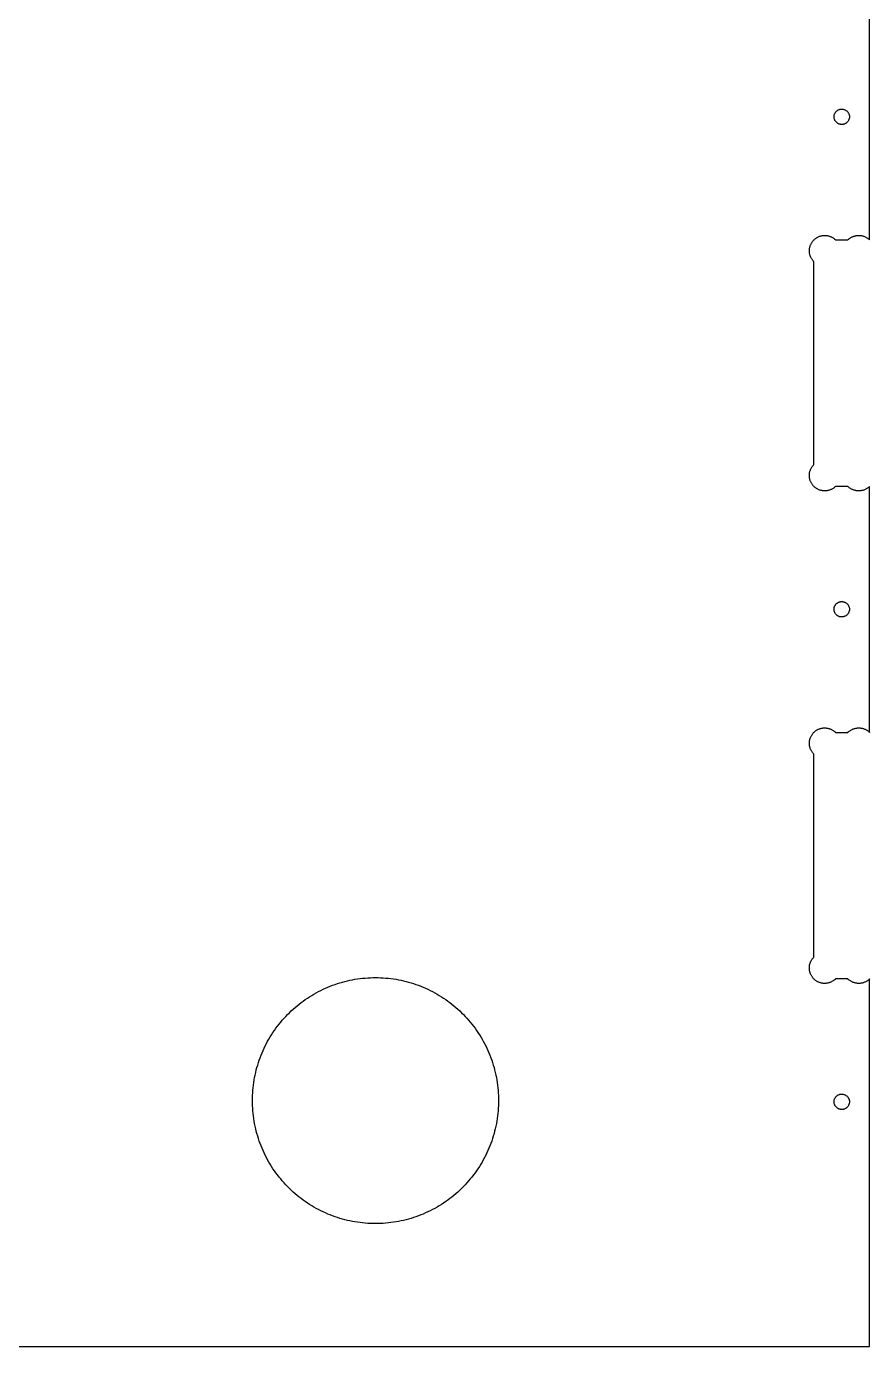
# Model space of a CAD drawing. Extents: x 0 to 2439, y 0 to 1219.
# Drawn here: x 1364.4 to 1538.4, y 12.8 to 285.5 of the extents above; entities that cross this region are included whole.
import ezdxf

# ---------------------------------------------------------------- set-up
doc = ezdxf.new("R2010")
doc.units = 0
doc.layers.add('Layer_1', color=7, linetype='CONTINUOUS')

msp = doc.modelspace()

# ---------------------------------------------------------------- linework, layer by layer
at = {"layer": 'Layer_1', "color": 7}
for p, q in [((1538.411113, 241.365109), (1538.411113, 292.167112)), ((1531.111097, 267.121104), (1531.131135, 267.218104)), ((1531.131106, 267.218104), (1531.161107, 267.3131)), ((1531.161107, 267.3131), (1531.201098, 267.40612)), ((1531.201098, 267.40612), (1531.241117, 267.497108)), ((1531.241117, 267.497108), (1531.291098, 267.585105)), ((1531.291098, 267.585105), (1531.341108, 267.670111)), ((1531.341108, 267.670111), (1531.401108, 267.751108)), ((1531.401108, 267.751108), (1531.461109, 267.828099)), ((1531.461109, 267.828099), (1531.5311, 267.902097)), ((1531.5311, 267.902097), (1531.601119, 267.971101)), ((1531.601119, 267.971101), (1531.681101, 268.035109)), ((1531.681101, 268.035109), (1531.761111, 268.095109)), ((1531.761111, 268.095109), (1531.841121, 268.149098)), ((1531.841121, 268.149098), (1531.931122, 268.19812)), ((1531.931122, 268.19812), (1532.021122, 268.241103)), ((1532.021122, 268.241103), (1532.111123, 268.279118)), ((1532.111123, 268.279118), (1532.201124, 268.311122)), ((1532.201124, 268.311122), (1532.301115, 268.337086)), ((1532.301115, 268.337115), (1532.401106, 268.356024)), ((1532.401106, 268.356108), (1532.501098, 268.370219)), ((1532.501098, 268.370106), (1532.601117, 268.377162)), ((1532.601117, 268.377106), (1532.691118, 268.377106)), ((1532.691118, 268.378122), (1532.791109, 268.373042)), ((1532.791109, 268.373098), (1532.891101, 268.361245)), ((1532.891101, 268.361104), (1532.99112, 268.34417)), ((1532.99112, 268.344114), (1533.091112, 268.320125)), ((1533.091112, 268.320097), (1533.181112, 268.290096)), ((1533.181112, 268.290096), (1533.281104, 268.254113)), ((1533.281104, 268.254113), (1533.371104, 268.213106)), ((1533.371104, 268.213106), (1533.461105, 268.166116)), ((1533.461105, 268.166116), (1533.541115, 268.113115)), ((1533.541115, 268.113115), (1533.621125, 268.056106)), ((1533.621125, 268.056106), (1533.701107, 267.993114)), ((1533.701107, 267.993114), (1533.771098, 267.925098)), ((1533.771098, 267.925098), (1533.841117, 267.853104)), ((1533.841117, 267.853104), (1533.911108, 267.777101)), ((1533.911108, 267.777101), (1533.971109, 267.697119)), ((1533.971109, 267.697119), (1534.021118, 267.613102)), ((1534.021118, 267.613102), (1534.0711, 267.527109)), ((1534.0711, 267.527109), (1534.111119, 267.437108)), ((1534.111119, 267.437108), (1534.15111, 267.344116)), ((1534.15111, 267.344116), (1534.18111, 267.250108)), ((1534.18111, 267.250108), (1534.21111, 267.154124)), ((1531.081125, 266.725118), (1531.070965, 266.824121)), ((1531.071106, 266.824121), (1531.081266, 266.924113)), ((1531.101106, 266.526123), (1531.081068, 266.625098)), ((1531.081125, 266.924113), (1531.091003, 267.023116)), ((1531.081125, 266.625098), (1531.081125, 266.725118)), ((1531.091116, 267.023116), (1531.111153, 267.121104)), ((1531.121116, 266.429123), (1531.101078, 266.526123)), ((1531.141097, 266.332123), (1531.121059, 266.429123)), ((1531.171097, 266.238115), (1531.141097, 266.332123)), ((1531.211116, 266.145123), (1531.171097, 266.238115)), ((1531.251107, 266.05611), (1531.211116, 266.145123)), ((1531.301117, 265.969101), (1531.251107, 266.05611)), ((1531.361118, 265.885112), (1531.301117, 265.969101)), ((1531.421118, 265.805102), (1531.361118, 265.885112)), ((1531.481118, 265.729099), (1531.421118, 265.805102)), ((1531.55111, 265.657104), (1531.481118, 265.729099)), ((1531.621101, 265.589117), (1531.55111, 265.657104)), ((1531.701111, 265.527113), (1531.621101, 265.589117)), ((1531.781121, 265.469116), (1531.701111, 265.527113)), ((1531.871121, 265.416115), (1531.781121, 265.469116)), ((1531.961122, 265.369096), (1531.871121, 265.416115)), ((1532.051123, 265.328118), (1531.961122, 265.369096)), ((1532.141123, 265.292106), (1532.051123, 265.328118)), ((1532.231124, 265.262106), (1532.141123, 265.292106)), ((1532.331115, 265.238117), (1532.231124, 265.262106)), ((1532.431107, 265.221099), (1532.331115, 265.238032)), ((1532.531098, 265.209105), (1532.431107, 265.22124)), ((1532.631118, 265.204109), (1532.531098, 265.209189)), ((1532.731109, 265.205097), (1532.631118, 265.205097)), ((1532.8311, 265.212096), (1532.731109, 265.205041)), ((1532.93112, 265.226123), (1532.8311, 265.212012)), ((1533.02112, 265.245116), (1532.93112, 265.226207)), ((1533.121112, 265.271109), (1533.02112, 265.245144)), ((1533.221103, 265.303113), (1533.121112, 265.271109)), ((1533.311104, 265.3411), (1533.221103, 265.303113)), ((1533.401104, 265.384111), (1533.311104, 265.3411)), ((1533.481114, 265.433104), (1533.401104, 265.384111)), ((1533.571115, 265.487122), (1533.481114, 265.433104)), ((1533.651097, 265.547122), (1533.571115, 265.487122)), ((1533.721116, 265.611102), (1533.651097, 265.547122)), ((1533.801098, 265.680105), (1533.721116, 265.611102)), ((1533.861098, 265.754104), (1533.801098, 265.680105)), ((1533.931118, 265.831122), (1533.861098, 265.754104)), ((1533.981099, 265.913108), (1533.931118, 265.831122)), ((1534.0411, 265.997097), (1533.981099, 265.913108)), ((1534.081119, 266.085122), (1534.0411, 265.997097)), ((1534.1311, 266.176111), (1534.081119, 266.085122)), ((1534.161101, 266.269103), (1534.1311, 266.176111)), ((1534.191101, 266.364099), (1534.161101, 266.269103)), ((1534.21111, 266.461099), (1534.191073, 266.364099)), ((1534.23112, 266.559115), (1534.211082, 266.461099)), ((1534.21111, 267.154124), (1534.231148, 267.056108)), ((1534.23112, 267.056108), (1534.240998, 266.957104)), ((1534.241111, 266.658118), (1534.231233, 266.559115)), ((1534.241111, 266.957104), (1534.250988, 266.857113)), ((1534.251101, 266.75811), (1534.241224, 266.658118)), ((1534.251101, 266.857113), (1534.251101, 266.75811)), ((1526.061097, 239.8141), (1526.091097, 239.943104)), ((1526.091097, 239.943104), (1526.121098, 240.070104)), ((1526.121098, 240.070104), (1526.171107, 240.196116)), ((1526.171107, 240.196116), (1526.211098, 240.321112)), ((1526.211098, 240.321112), (1526.271099, 240.443117)), ((1526.271099, 240.443117), (1526.321108, 240.562102)), ((1526.321108, 240.562102), (1526.3911, 240.680099)), ((1526.3911, 240.680099), (1526.461119, 240.794117)), ((1526.461119, 240.794117), (1526.53111, 240.906102)), ((1526.53111, 240.906102), (1526.601101, 241.014109)), ((1526.601101, 241.014109), (1526.691102, 241.119124)), ((1526.691102, 241.119124), (1526.771112, 241.221119)), ((1526.771112, 241.221119), (1526.861112, 241.319106)), ((1526.861112, 241.319106), (1526.961104, 241.413115)), ((1526.961104, 241.413115), (1527.051104, 241.503115)), ((1527.051104, 241.503115), (1527.161115, 241.588121)), ((1527.161115, 241.588121), (1527.261106, 241.670106)), ((1527.261106, 241.670106), (1527.371116, 241.747096)), ((1527.371116, 241.747096), (1527.481098, 241.81912)), ((1527.481098, 241.81912), (1527.601099, 241.887107)), ((1527.601099, 241.887107), (1527.711109, 241.950099)), ((1527.711109, 241.950099), (1527.83111, 242.008124)), ((1527.83111, 242.008124), (1527.951111, 242.061097)), ((1527.951111, 242.061097), (1528.081103, 242.108115)), ((1528.081103, 242.108115), (1528.201104, 242.151098)), ((1528.201104, 242.151098), (1528.331123, 242.188097)), ((1528.331123, 242.188097), (1528.461115, 242.219113)), ((1528.461115, 242.219113), (1528.591106, 242.246206)), ((1528.591106, 242.246122), (1528.721098, 242.267006)), ((1528.721098, 242.267119), (1528.851118, 242.282077)), ((1528.851118, 242.282105), (1528.9911, 242.291983)), ((1528.9911, 242.292124), (1529.12112, 242.296075)), ((1529.12112, 242.296103), (1529.251111, 242.293281)), ((1529.251111, 242.2941), (1529.391122, 242.287044)), ((1529.391122, 242.2871), (1529.521113, 242.274965)), ((1529.521113, 242.275106), (1529.651105, 242.257044)), ((1529.651105, 242.2571), (1529.781125, 242.233111)), ((1529.781125, 242.233111), (1529.911116, 242.204099)), ((1529.911116, 242.204099), (1530.041108, 242.170119)), ((1530.041108, 242.170119), (1530.171099, 242.1301)), ((1530.171099, 242.1301), (1530.2911, 242.085114)), ((1530.2911, 242.085114), (1530.411101, 242.035104)), ((1530.411101, 242.035104), (1530.541121, 241.979111)), ((1530.541121, 241.979111), (1530.651103, 241.919111)), ((1530.651103, 241.919111), (1530.771104, 241.854115)), ((1530.771104, 241.854115), (1530.881114, 241.784124)), ((1530.881114, 241.784124), (1530.991124, 241.709109)), ((1530.991124, 241.709109), (1531.101106, 241.630115)), ((1531.101106, 241.630115), (1531.201098, 241.546098)), ((1531.201098, 241.546098), (1531.301117, 241.458101)), ((1531.301117, 241.458101), (1531.401108, 241.366096)), ((1531.401108, 241.366096), (1533.921099, 241.366096)), ((1533.921099, 241.366096), (1534.021118, 241.458101)), ((1534.021118, 241.458101), (1534.12111, 241.546098)), ((1534.12111, 241.546098), (1534.221101, 241.630115)), ((1534.221101, 241.630115), (1534.331111, 241.709109)), ((1534.331111, 241.709109), (1534.441122, 241.784124)), ((1534.441122, 241.784124), (1534.551104, 241.854115)), ((1534.551104, 241.854115), (1534.671104, 241.919111)), ((1534.671104, 241.919111), (1534.791105, 241.979111)), ((1534.791105, 241.979111), (1534.911106, 242.035104)), ((1534.911106, 242.035104), (1535.031107, 242.085114)), ((1535.031107, 242.085114), (1535.161099, 242.1301)), ((1535.161099, 242.1301), (1535.2811, 242.170119)), ((1535.2811, 242.170119), (1535.411119, 242.204099)), ((1535.411119, 242.204099), (1535.541111, 242.233111)), ((1535.541111, 242.233111), (1535.671102, 242.2571)), ((1535.671102, 242.2571), (1535.801122, 242.275162)), ((1535.801122, 242.275106), (1535.941104, 242.287242)), ((1535.941104, 242.2871), (1536.071124, 242.294156)), ((1536.071124, 242.2941), (1536.201116, 242.296922)), ((1536.201116, 242.296103), (1536.341098, 242.292152)), ((1536.341098, 242.292124), (1536.471118, 242.282246)), ((1536.471118, 242.282105), (1536.601109, 242.267147)), ((1536.601109, 242.267119), (1536.731101, 242.246235)), ((1536.731101, 242.246122), (1536.861121, 242.219028)), ((1536.861121, 242.219113), (1536.991112, 242.188097)), ((1536.991112, 242.188097), (1537.121104, 242.151098)), ((1537.121104, 242.151098), (1537.251124, 242.108115)), ((1537.251124, 242.108115), (1537.371124, 242.061097)), ((1537.371124, 242.061097), (1537.491097, 242.008124)), ((1537.491097, 242.008124), (1537.611098, 241.950099)), ((1537.611098, 241.950099), (1537.731099, 241.887107)), ((1537.731099, 241.887107), (1537.841109, 241.81912)), ((1537.841109, 241.81912), (1537.951119, 241.747096)), ((1537.951119, 241.747096), (1538.061101, 241.670106)), ((1538.061101, 241.670106), (1538.171112, 241.588121)), ((1538.171112, 241.588121), (1538.271103, 241.503115)), ((1538.271103, 241.503115), (1538.371122, 241.413115)), ((1538.371122, 241.413115), (1538.411113, 241.365109)), ((1525.981115, 239.287106), (1525.990993, 239.420118)), ((1525.981115, 239.154123), (1525.981115, 239.287106)), ((1525.981115, 239.088112), (1525.981115, 239.154123)), ((1525.981115, 238.9551), (1525.981115, 239.088112)), ((1525.991106, 238.822117), (1525.981228, 238.9551)), ((1526.011116, 238.690122), (1525.991078, 238.822117)), ((1525.991106, 239.420118), (1526.011144, 239.552113)), ((1526.031097, 238.559114), (1526.011059, 238.690122)), ((1526.011116, 239.552113), (1526.031153, 239.683121)), ((1526.031097, 239.683121), (1526.061097, 239.8141)), ((1526.061097, 238.428107), (1526.031097, 238.559114)), ((1526.091097, 238.299103), (1526.061097, 238.428107)), ((1526.121098, 238.172103), (1526.091097, 238.299103)), ((1526.171107, 238.045103), (1526.121098, 238.172103)), ((1526.211098, 237.921123), (1526.171107, 238.045103)), ((1526.271099, 237.799118), (1526.211098, 237.921123)), ((1526.321108, 237.680105), (1526.271099, 237.799118)), ((1526.3911, 237.562108), (1526.321108, 237.680105)), ((1526.461119, 237.448118), (1526.3911, 237.562108)), ((1526.53111, 237.336104), (1526.461119, 237.448118)), ((1526.601101, 237.228098), (1526.53111, 237.336104)), ((1526.691102, 237.123111), (1526.601101, 237.228098)), ((1526.771112, 237.021116), (1526.691102, 237.123111)), ((1526.861112, 236.9231), (1526.771112, 237.021116)), ((1526.911122, 236.87611), (1526.861112, 236.9231)), ((1526.911122, 194.961115), (1526.911122, 236.87611)), ((1526.071116, 193.471123), (1526.101116, 193.601114)), ((1526.101116, 193.601114), (1526.141107, 193.721115)), ((1526.141107, 193.721115), (1526.191117, 193.851107)), ((1526.191117, 193.851107), (1526.241098, 193.971108)), ((1526.241098, 193.971108), (1526.301099, 194.091108)), ((1526.301099, 194.091108), (1526.361099, 194.211109)), ((1526.361099, 194.211109), (1526.4211, 194.33111)), ((1526.4211, 194.33111), (1526.491119, 194.44112)), ((1526.491119, 194.44112), (1526.571101, 194.551102)), ((1526.571101, 194.551102), (1526.64112, 194.661113)), ((1526.64112, 194.661113), (1526.731121, 194.761104)), ((1526.731121, 194.761104), (1526.821122, 194.861124)), ((1526.821122, 194.861124), (1526.911122, 194.961115)), ((1525.981115, 192.811118), (1525.990993, 192.941109)), ((1525.981115, 192.681098), (1525.981115, 192.811118)), ((1525.981115, 192.541116), (1525.981115, 192.681098)), ((1525.991106, 192.411096), (1525.981228, 192.541116)), ((1526.011116, 192.281104), (1525.991078, 192.411096)), ((1525.991106, 192.941109), (1526.001266, 193.08112)), ((1526.001125, 193.08112), (1526.021163, 193.211111)), ((1526.031097, 192.151113), (1526.011059, 192.281104)), ((1526.021106, 193.211111), (1526.041144, 193.341103)), ((1526.061097, 192.021121), (1526.031097, 192.151113)), ((1526.041116, 193.341103), (1526.071116, 193.471123)), ((1526.091097, 191.891102), (1526.061097, 192.021121)), ((1526.121098, 191.76111), (1526.091097, 191.891102)), ((1526.171107, 191.631118), (1526.121098, 191.76111)), ((1526.211098, 191.511118), (1526.171107, 191.631118)), ((1526.271099, 191.391117), (1526.211098, 191.511118)), ((1526.321108, 191.271116), (1526.271099, 191.391117)), ((1526.3911, 191.151115), (1526.321108, 191.271116)), ((1526.461119, 191.041105), (1526.3911, 191.151115)), ((1526.53111, 190.931123), (1526.461119, 191.041105)), ((1526.601101, 190.821112), (1526.53111, 190.931123)), ((1526.691102, 190.711102), (1526.601101, 190.821112)), ((1526.771112, 190.611111), (1526.691102, 190.711102)), ((1526.861112, 190.51112), (1526.771112, 190.611111)), ((1526.961104, 190.421119), (1526.861112, 190.51112)), ((1527.051104, 190.331118), (1526.961104, 190.421119)), ((1527.161115, 190.241118), (1527.051104, 190.331118)), ((1527.261106, 190.161108), (1527.161115, 190.241118)), ((1527.371116, 190.081098), (1527.261106, 190.161108)), ((1527.481098, 190.011106), (1527.371116, 190.081098)), ((1527.601099, 189.941115), (1527.481098, 190.011106)), ((1527.711109, 189.881115), (1527.601099, 189.941115)), ((1527.83111, 189.821114), (1527.711109, 189.881115)), ((1527.951111, 189.771105), (1527.83111, 189.821114)), ((1528.081103, 189.721123), (1527.951111, 189.771105)), ((1528.201104, 189.681104), (1528.081103, 189.721123)), ((1528.331123, 189.641113), (1528.201104, 189.681104)), ((1528.461115, 189.611113), (1528.331123, 189.641113)), ((1528.591106, 189.591103), (1528.461115, 189.611141)), ((1528.721098, 189.561103), (1528.591106, 189.591103)), ((1528.851118, 189.551112), (1528.721098, 189.56099)), ((1528.9911, 189.541122), (1528.851118, 189.551)), ((1529.12112, 189.541122), (1528.9911, 189.541122)), ((1529.251111, 189.541122), (1529.12112, 189.541122)), ((1529.391122, 189.541122), (1529.251111, 189.541122)), ((1529.521113, 189.561103), (1529.391122, 189.541065)), ((1529.651105, 189.571122), (1529.521113, 189.561244)), ((1529.781125, 189.601122), (1529.651105, 189.571122)), ((1529.911116, 189.631122), (1529.781125, 189.601122)), ((1530.041108, 189.661123), (1529.911116, 189.631122)), ((1530.171099, 189.701114), (1530.041108, 189.661123)), ((1530.2911, 189.751123), (1530.171099, 189.701114)), ((1530.411101, 189.801105), (1530.2911, 189.751123)), ((1530.541121, 189.851115), (1530.411101, 189.801105)), ((1530.651103, 189.911115), (1530.541121, 189.851115)), ((1530.771104, 189.981106), (1530.651103, 189.911115)), ((1530.881114, 190.051097), (1530.771104, 189.981106)), ((1530.991124, 190.121117), (1530.881114, 190.051097)), ((1531.101106, 190.201098), (1530.991124, 190.121117)), ((1531.201098, 190.291099), (1531.101106, 190.201098)), ((1531.301117, 190.371109), (1531.201098, 190.291099)), ((1531.401108, 190.4711), (1531.301117, 190.371109)), ((1533.921099, 190.4711), (1531.401108, 190.4711)), ((1534.021118, 190.371109), (1533.921099, 190.4711)), ((1534.12111, 190.291099), (1534.021118, 190.371109)), ((1534.221101, 190.201098), (1534.12111, 190.291099)), ((1534.331111, 190.121117), (1534.221101, 190.201098)), ((1534.441122, 190.051097), (1534.331111, 190.121117)), ((1534.551104, 189.981106), (1534.441122, 190.051097)), ((1534.671104, 189.911115), (1534.551104, 189.981106)), ((1534.791105, 189.851115), (1534.671104, 189.911115)), ((1534.911106, 189.801105), (1534.791105, 189.851115)), ((1535.031107, 189.751123), (1534.911106, 189.801105)), ((1535.161099, 189.701114), (1535.031107, 189.751123)), ((1535.2811, 189.661123), (1535.161099, 189.701114)), ((1535.411119, 189.631122), (1535.2811, 189.661123)), ((1535.541111, 189.601122), (1535.411119, 189.631122)), ((1535.671102, 189.571122), (1535.541111, 189.601122)), ((1535.801122, 189.561103), (1535.671102, 189.570981)), ((1535.941104, 189.541122), (1535.801122, 189.56116)), ((1536.071124, 189.541122), (1535.941104, 189.541122)), ((1536.201116, 189.541122), (1536.071124, 189.541122)), ((1536.341098, 189.541122), (1536.201116, 189.541122)), ((1536.471118, 189.551112), (1536.341098, 189.541235)), ((1536.601109, 189.561103), (1536.471118, 189.551225)), ((1536.731101, 189.591103), (1536.601109, 189.561103)), ((1536.861121, 189.611113), (1536.731101, 189.591075)), ((1536.991112, 189.641113), (1536.861121, 189.611113)), ((1537.121104, 189.681104), (1536.991112, 189.641113)), ((1537.251124, 189.721123), (1537.121104, 189.681104)), ((1537.371124, 189.771105), (1537.251124, 189.721123)), ((1537.491097, 189.821114), (1537.371124, 189.771105)), ((1537.611098, 189.881115), (1537.491097, 189.821114)), ((1537.731099, 189.941115), (1537.611098, 189.881115)), ((1537.841109, 190.011106), (1537.731099, 189.941115)), ((1537.951119, 190.081098), (1537.841109, 190.011106)), ((1538.061101, 190.161108), (1537.951119, 190.081098)), ((1538.171112, 190.241118), (1538.061101, 190.161108)), ((1538.271103, 190.331118), (1538.171112, 190.241118)), ((1538.371122, 190.421119), (1538.271103, 190.331118)), ((1538.411113, 190.4711), (1538.371122, 190.421119)), ((1538.411113, 139.66111), (1538.411113, 190.4711)), ((1531.601119, 166.271109), (1531.681101, 166.33111)), ((1531.681101, 166.33111), (1531.761111, 166.39111)), ((1531.761111, 166.39111), (1531.841121, 166.451111)), ((1531.841121, 166.451111), (1531.931122, 166.50112)), ((1531.931122, 166.50112), (1532.021122, 166.541111)), ((1532.021122, 166.541111), (1532.111123, 166.581102)), ((1532.111123, 166.581102), (1532.201124, 166.611102)), ((1532.201124, 166.611102), (1532.301115, 166.641103)), ((1532.301115, 166.641103), (1532.401106, 166.66114)), ((1532.401106, 166.661112), (1532.501098, 166.67099)), ((1532.501098, 166.671103), (1532.601117, 166.680981)), ((1532.601117, 166.681122), (1532.691118, 166.681122)), ((1532.691118, 166.681122), (1532.791109, 166.671244)), ((1532.791109, 166.671103), (1532.891101, 166.661225)), ((1532.891101, 166.661112), (1532.99112, 166.641074)), ((1532.99112, 166.641103), (1533.091112, 166.621065)), ((1533.091112, 166.621121), (1533.181112, 166.591121)), ((1533.181112, 166.591121), (1533.281104, 166.551102)), ((1533.281104, 166.551102), (1533.371104, 166.511111)), ((1533.371104, 166.511111), (1533.461105, 166.461101)), ((1533.461105, 166.461101), (1533.541115, 166.41112)), ((1533.541115, 166.41112), (1533.621125, 166.351119)), ((1533.621125, 166.351119), (1533.701107, 166.291119)), ((1531.081125, 165.021119), (1531.070965, 165.12111)), ((1531.071106, 165.12111), (1531.081266, 165.221102)), ((1531.101106, 164.831099), (1531.081068, 164.921099)), ((1531.081125, 165.221102), (1531.091003, 165.321121)), ((1531.081125, 164.921099), (1531.081125, 165.021119)), ((1531.091116, 165.321121), (1531.111153, 165.421112)), ((1531.121116, 164.731107), (1531.101078, 164.831099)), ((1531.111097, 165.421112), (1531.131135, 165.521104)), ((1531.141097, 164.631116), (1531.121059, 164.731107)), ((1531.131106, 165.521104), (1531.161107, 165.611104)), ((1531.171097, 164.541115), (1531.141097, 164.631116)), ((1531.161107, 165.611104), (1531.201098, 165.711124)), ((1531.211116, 164.441124), (1531.171097, 164.541115)), ((1531.201098, 165.711124), (1531.241117, 165.801096)), ((1531.251107, 164.351123), (1531.211116, 164.441124)), ((1531.241117, 165.801096), (1531.291098, 165.881106)), ((1531.301117, 164.271113), (1531.251107, 164.351123)), ((1531.291098, 165.881106), (1531.341108, 165.971107)), ((1531.361118, 164.181113), (1531.301117, 164.271113)), ((1531.341108, 165.971107), (1531.401108, 166.051117)), ((1531.421118, 164.101103), (1531.361118, 164.181113)), ((1531.401108, 166.051117), (1531.461109, 166.131099)), ((1531.481118, 164.031112), (1531.421118, 164.101103)), ((1531.461109, 166.131099), (1531.5311, 166.201118)), ((1531.55111, 163.96112), (1531.481118, 164.031112)), ((1531.5311, 166.201118), (1531.601119, 166.271109)), ((1531.621101, 163.891101), (1531.55111, 163.96112)), ((1531.701111, 163.831101), (1531.621101, 163.891101)), ((1531.781121, 163.7711), (1531.701111, 163.831101)), ((1531.871121, 163.721119), (1531.781121, 163.7711)), ((1531.961122, 163.671109), (1531.871121, 163.721119)), ((1532.051123, 163.631118), (1531.961122, 163.671109)), ((1532.141123, 163.591099), (1532.051123, 163.631118)), ((1532.231124, 163.561099), (1532.141123, 163.591099)), ((1533.121112, 163.571118), (1533.02112, 163.541117)), ((1533.221103, 163.601118), (1533.121112, 163.571118)), ((1533.311104, 163.641109), (1533.221103, 163.601118)), ((1533.401104, 163.6811), (1533.311104, 163.641109)), ((1533.481114, 163.731109), (1533.401104, 163.6811)), ((1533.571115, 163.79111), (1533.481114, 163.731109)), ((1533.651097, 163.85111), (1533.571115, 163.79111)), ((1533.721116, 163.911111), (1533.651097, 163.85111)), ((1533.701107, 166.291119), (1533.771098, 166.2211)), ((1533.801098, 163.981102), (1533.721116, 163.911111)), ((1533.771098, 166.2211), (1533.841117, 166.151108)), ((1533.861098, 164.051121), (1533.801098, 163.981102)), ((1533.841117, 166.151108), (1533.911108, 166.081117)), ((1533.931118, 164.131103), (1533.861098, 164.051121)), ((1533.911108, 166.081117), (1533.971109, 166.001107)), ((1533.981099, 164.211113), (1533.931118, 164.131103)), ((1533.971109, 166.001107), (1534.021118, 165.911107)), ((1534.0411, 164.301114), (1533.981099, 164.211113)), ((1534.021118, 165.911107), (1534.0711, 165.831097)), ((1534.081119, 164.381124), (1534.0411, 164.301114)), ((1534.0711, 165.831097), (1534.111119, 165.741096)), ((1534.1311, 164.471096), (1534.081119, 164.381124)), ((1534.111119, 165.741096), (1534.15111, 165.641105)), ((1534.161101, 164.571116), (1534.1311, 164.471096)), ((1534.15111, 165.641105), (1534.18111, 165.551104)), ((1534.191101, 164.661116), (1534.161101, 164.571116)), ((1534.18111, 165.551104), (1534.21111, 165.451113)), ((1534.21111, 164.761108), (1534.191073, 164.661116)), ((1534.23112, 164.861099), (1534.211082, 164.761108)), ((1534.21111, 165.451113), (1534.231148, 165.351121)), ((1534.23112, 165.351121), (1534.240998, 165.261121)), ((1534.241111, 164.961118), (1534.231233, 164.861099)), ((1534.241111, 165.261121), (1534.250988, 165.161101)), ((1534.251101, 165.06111), (1534.241224, 164.961118)), ((1534.251101, 165.161101), (1534.251101, 165.06111)), ((1532.331115, 163.541117), (1532.231124, 163.561155)), ((1532.431107, 163.521108), (1532.331115, 163.541146)), ((1532.531098, 163.511117), (1532.431107, 163.520995)), ((1532.631118, 163.501098), (1532.531098, 163.510976)), ((1532.731109, 163.501098), (1532.631118, 163.501098)), ((1532.8311, 163.511117), (1532.731109, 163.501239)), ((1532.93112, 163.521108), (1532.8311, 163.51123)), ((1533.02112, 163.541117), (1532.93112, 163.52108)), ((1526.3911, 138.981124), (1526.461119, 139.091106)), ((1526.461119, 139.091106), (1526.53111, 139.201116)), ((1526.53111, 139.201116), (1526.601101, 139.311098)), ((1526.601101, 139.311098), (1526.691102, 139.421108)), ((1526.691102, 139.421108), (1526.771112, 139.521099)), ((1526.771112, 139.521099), (1526.861112, 139.621119)), ((1526.861112, 139.621119), (1526.961104, 139.71112)), ((1526.961104, 139.71112), (1527.051104, 139.80112)), ((1527.051104, 139.80112), (1527.161115, 139.891121)), ((1527.161115, 139.891121), (1527.261106, 139.971103)), ((1527.261106, 139.971103), (1527.371116, 140.051113)), ((1527.371116, 140.051113), (1527.481098, 140.121104)), ((1527.481098, 140.121104), (1527.601099, 140.191123)), ((1527.601099, 140.191123), (1527.711109, 140.251124)), ((1527.711109, 140.251124), (1527.83111, 140.311124)), ((1527.83111, 140.311124), (1527.951111, 140.361106)), ((1527.951111, 140.361106), (1528.081103, 140.411115)), ((1528.081103, 140.411115), (1528.201104, 140.451106)), ((1528.201104, 140.451106), (1528.331123, 140.491097)), ((1528.331123, 140.491097), (1528.461115, 140.521097)), ((1528.461115, 140.521097), (1528.591106, 140.541135)), ((1528.591106, 140.541107), (1528.721098, 140.571107)), ((1528.721098, 140.571107), (1528.851118, 140.580985)), ((1528.851118, 140.581098), (1528.9911, 140.590976)), ((1528.9911, 140.591117), (1529.12112, 140.591117)), ((1529.12112, 140.591117), (1529.251111, 140.591117)), ((1529.251111, 140.591117), (1529.391122, 140.591117)), ((1529.391122, 140.591117), (1529.521113, 140.571079)), ((1529.521113, 140.571107), (1529.651105, 140.561229)), ((1529.651105, 140.561116), (1529.781125, 140.531116)), ((1529.781125, 140.531116), (1529.911116, 140.501116)), ((1529.911116, 140.501116), (1530.041108, 140.471116)), ((1530.041108, 140.471116), (1530.171099, 140.431097)), ((1530.171099, 140.431097), (1530.2911, 140.381115)), ((1530.2911, 140.381115), (1530.411101, 140.331105)), ((1530.411101, 140.331105), (1530.541121, 140.281124)), ((1530.541121, 140.281124), (1530.651103, 140.221123)), ((1530.651103, 140.221123), (1530.771104, 140.151104)), ((1530.771104, 140.151104), (1530.881114, 140.081113)), ((1530.881114, 140.081113), (1530.991124, 140.011122)), ((1530.991124, 140.011122), (1531.101106, 139.931112)), ((1531.101106, 139.931112), (1531.201098, 139.841111)), ((1531.201098, 139.841111), (1531.301117, 139.761101)), ((1531.301117, 139.761101), (1531.401108, 139.6711)), ((1531.401108, 139.6711), (1533.921099, 139.6711)), ((1533.921099, 139.6711), (1534.021118, 139.761101)), ((1534.021118, 139.761101), (1534.12111, 139.841111)), ((1534.12111, 139.841111), (1534.221101, 139.931112)), ((1534.221101, 139.931112), (1534.331111, 140.011122)), ((1534.331111, 140.011122), (1534.441122, 140.081113)), ((1534.441122, 140.081113), (1534.551104, 140.151104)), ((1534.551104, 140.151104), (1534.671104, 140.221123)), ((1534.671104, 140.221123), (1534.791105, 140.281124)), ((1534.791105, 140.281124), (1534.911106, 140.331105)), ((1534.911106, 140.331105), (1535.031107, 140.381115)), ((1535.031107, 140.381115), (1535.161099, 140.431097)), ((1535.161099, 140.431097), (1535.2811, 140.471116)), ((1535.2811, 140.471116), (1535.411119, 140.501116)), ((1535.411119, 140.501116), (1535.541111, 140.531116)), ((1535.541111, 140.531116), (1535.671102, 140.561116)), ((1535.671102, 140.561116), (1535.801122, 140.570994)), ((1535.801122, 140.571107), (1535.941104, 140.591145)), ((1535.941104, 140.591117), (1536.071124, 140.591117)), ((1536.071124, 140.591117), (1536.201116, 140.591117)), ((1536.201116, 140.591117), (1536.341098, 140.591117)), ((1536.341098, 140.591117), (1536.471118, 140.581239)), ((1536.471118, 140.581098), (1536.601109, 140.57122)), ((1536.601109, 140.571107), (1536.731101, 140.541107)), ((1536.731101, 140.541107), (1536.861121, 140.521069)), ((1536.861121, 140.521097), (1536.991112, 140.491097)), ((1536.991112, 140.491097), (1537.121104, 140.451106)), ((1537.121104, 140.451106), (1537.251124, 140.411115)), ((1537.251124, 140.411115), (1537.371124, 140.361106)), ((1537.371124, 140.361106), (1537.491097, 140.311124)), ((1537.491097, 140.311124), (1537.611098, 140.251124)), ((1537.611098, 140.251124), (1537.731099, 140.191123)), ((1537.731099, 140.191123), (1537.841109, 140.121104)), ((1537.841109, 140.121104), (1537.951119, 140.051113)), ((1537.951119, 140.051113), (1538.061101, 139.971103)), ((1538.061101, 139.971103), (1538.171112, 139.891121)), ((1538.171112, 139.891121), (1538.271103, 139.80112)), ((1538.271103, 139.80112), (1538.371122, 139.71112)), ((1538.371122, 139.71112), (1538.411113, 139.66111)), ((1525.981115, 137.591123), (1525.990993, 137.721114)), ((1525.981115, 137.451112), (1525.981115, 137.591123)), ((1525.981115, 137.391112), (1525.981115, 137.451112)), ((1525.981115, 137.251101), (1525.981115, 137.391112)), ((1525.991106, 137.12111), (1525.981228, 137.251101)), ((1525.991106, 137.721114), (1526.011144, 137.851106)), ((1526.011116, 136.991118), (1525.991106, 137.12111)), ((1526.031097, 136.861098), (1526.011059, 136.991118)), ((1526.011116, 137.851106), (1526.031153, 137.981097)), ((1526.031097, 137.981097), (1526.061097, 138.111117)), ((1526.061097, 136.731107), (1526.031097, 136.861098)), ((1526.061097, 138.111117), (1526.091097, 138.241109)), ((1526.091097, 136.601115), (1526.061097, 136.731107)), ((1526.091097, 138.241109), (1526.121098, 138.3711)), ((1526.121098, 136.471124), (1526.091097, 136.601115)), ((1526.121098, 138.3711), (1526.171107, 138.50112)), ((1526.171107, 136.341104), (1526.121098, 136.471124)), ((1526.171107, 138.50112), (1526.211098, 138.621121)), ((1526.211098, 136.221103), (1526.171107, 136.341104)), ((1526.211098, 138.621121), (1526.271099, 138.741122)), ((1526.271099, 138.741122), (1526.321108, 138.861123)), ((1526.321108, 138.861123), (1526.3911, 138.981124)), ((1526.271099, 136.101102), (1526.211098, 136.221103)), ((1526.321108, 135.981101), (1526.271099, 136.101102)), ((1526.3911, 135.8611), (1526.321108, 135.981101)), ((1526.461119, 135.751118), (1526.3911, 135.8611)), ((1526.53111, 135.641108), (1526.461119, 135.751118)), ((1526.601101, 135.531098), (1526.53111, 135.641108)), ((1526.691102, 135.421116), (1526.601101, 135.531098)), ((1526.771112, 135.321096), (1526.691102, 135.421116)), ((1526.861112, 135.221105), (1526.771112, 135.321096)), ((1526.911122, 135.171124), (1526.861112, 135.221105)), ((1526.911122, 93.261124), (1526.911122, 135.171124)), ((1526.4211, 92.631119), (1526.491119, 92.741101)), ((1526.491119, 92.741101), (1526.571101, 92.851111)), ((1526.571101, 92.851111), (1526.64112, 92.961121)), ((1526.64112, 92.961121), (1526.731121, 93.061113)), ((1526.731121, 93.061113), (1526.821122, 93.161104)), ((1526.821122, 93.161104), (1526.911122, 93.261124)), ((1525.981115, 91.111098), (1525.990993, 91.241118)), ((1525.981115, 90.981107), (1525.981115, 91.111098)), ((1525.981115, 90.841096), (1525.981115, 90.981107)), ((1525.991106, 90.711105), (1525.981228, 90.841096)), ((1526.011116, 90.581113), (1525.991078, 90.711105)), ((1525.991106, 91.241118), (1526.001266, 91.3811)), ((1526.001125, 91.3811), (1526.021163, 91.51112)), ((1526.031097, 90.451122), (1526.011059, 90.581113)), ((1526.021106, 91.51112), (1526.041144, 91.641112)), ((1526.061097, 90.321102), (1526.031097, 90.451122)), ((1526.041116, 91.641112), (1526.071116, 91.771103)), ((1526.091097, 90.19111), (1526.061097, 90.321102)), ((1526.071116, 91.771103), (1526.101116, 91.901123)), ((1526.121098, 90.061119), (1526.091097, 90.19111)), ((1526.101116, 91.901123), (1526.141107, 92.021124)), ((1526.171107, 89.931099), (1526.121098, 90.061119)), ((1526.141107, 92.021124), (1526.191117, 92.151115)), ((1526.191117, 92.151115), (1526.241098, 92.271116)), ((1526.241098, 92.271116), (1526.301099, 92.391117)), ((1526.301099, 92.391117), (1526.361099, 92.511118)), ((1526.361099, 92.511118), (1526.4211, 92.631119)), ((1426.581122, 87.061096), (1427.071116, 87.261107)), ((1427.071116, 87.261107), (1427.571101, 87.451099)), ((1427.571101, 87.451099), (1428.071114, 87.631101)), ((1428.071114, 87.631101), (1428.571099, 87.801111)), ((1428.571099, 87.801111), (1429.081103, 87.961103)), ((1429.081103, 87.961103), (1429.591107, 88.101114)), ((1429.591107, 88.101114), (1430.101111, 88.241124)), ((1430.101111, 88.241124), (1430.621105, 88.371116)), ((1430.621105, 88.371116), (1431.1411, 88.481098)), ((1431.1411, 88.481098), (1431.661122, 88.591108)), ((1431.661122, 88.591108), (1432.191107, 88.681108)), ((1432.191107, 88.681108), (1432.711102, 88.771109)), ((1432.711102, 88.771109), (1433.241115, 88.8411)), ((1433.241115, 88.8411), (1433.7711, 88.901101)), ((1433.7711, 88.901101), (1434.301114, 88.95111)), ((1434.301114, 88.95111), (1434.831099, 88.991101)), ((1434.831099, 88.991101), (1435.361112, 89.021102)), ((1435.361112, 89.021102), (1435.891097, 89.030979)), ((1435.891097, 89.03112), (1436.42111, 89.040998)), ((1436.42111, 89.041111), (1436.951124, 89.031233)), ((1436.951124, 89.03112), (1437.481109, 89.021243)), ((1437.481109, 89.021102), (1438.021113, 88.991101)), ((1438.021113, 88.991101), (1438.551098, 88.95111)), ((1438.551098, 88.95111), (1439.081111, 88.901101)), ((1439.081111, 88.901101), (1439.601106, 88.8411)), ((1439.601106, 88.8411), (1440.131119, 88.771109)), ((1440.131119, 88.771109), (1440.661104, 88.681108)), ((1440.661104, 88.681108), (1441.181099, 88.591108)), ((1441.181099, 88.591108), (1441.701121, 88.481098)), ((1441.701121, 88.481098), (1442.221116, 88.371116)), ((1442.221116, 88.371116), (1442.74111, 88.241124)), ((1442.74111, 88.241124), (1443.251114, 88.101114)), ((1443.251114, 88.101114), (1443.761118, 87.961103)), ((1443.761118, 87.961103), (1444.271122, 87.801111)), ((1444.271122, 87.801111), (1444.771106, 87.631101)), ((1444.771106, 87.631101), (1445.27112, 87.451099)), ((1445.27112, 87.451099), (1445.771104, 87.261107)), ((1445.771104, 87.261107), (1446.261099, 87.061096)), ((1526.211098, 89.811098), (1526.171107, 89.931099)), ((1526.271099, 89.691097), (1526.211098, 89.811098)), ((1526.321108, 89.571096), (1526.271099, 89.691097)), ((1526.3911, 89.451124), (1526.321108, 89.571096)), ((1526.461119, 89.341113), (1526.3911, 89.451124)), ((1526.53111, 89.231103), (1526.461119, 89.341113)), ((1526.601101, 89.121121), (1526.53111, 89.231103)), ((1526.691102, 89.011111), (1526.601101, 89.121121)), ((1526.771112, 88.91112), (1526.691102, 89.011111)), ((1526.861112, 88.8111), (1526.771112, 88.91112)), ((1526.961104, 88.721099), (1526.861112, 88.8111)), ((1527.051104, 88.631099), (1526.961104, 88.721099)), ((1527.161115, 88.541098), (1527.051104, 88.631099)), ((1527.261106, 88.461116), (1527.161115, 88.541098)), ((1527.371116, 88.381106), (1527.261106, 88.461116)), ((1527.481098, 88.311115), (1527.371116, 88.381106)), ((1527.601099, 88.241124), (1527.481098, 88.311115)), ((1527.711109, 88.181124), (1527.601099, 88.241124)), ((1527.83111, 88.121123), (1527.711109, 88.181124)), ((1527.951111, 88.071113), (1527.83111, 88.121123)), ((1528.081103, 88.021104), (1527.951111, 88.071113)), ((1528.201104, 87.981113), (1528.081103, 88.021104)), ((1528.331123, 87.941122), (1528.201104, 87.981113)), ((1528.461115, 87.911122), (1528.331123, 87.941122)), ((1528.591106, 87.891112), (1528.461115, 87.91115)), ((1528.721098, 87.861112), (1528.591106, 87.891112)), ((1528.851118, 87.851121), (1528.721098, 87.860999)), ((1528.9911, 87.841102), (1528.851118, 87.85098)), ((1529.12112, 87.841102), (1528.9911, 87.841102)), ((1529.251111, 87.841102), (1529.12112, 87.841102)), ((1529.391122, 87.841102), (1529.251111, 87.841102)), ((1529.521113, 87.861112), (1529.391122, 87.841074)), ((1529.651105, 87.871102), (1529.521113, 87.861225)), ((1529.781125, 87.901103), (1529.651105, 87.871102)), ((1529.911116, 87.931103), (1529.781125, 87.901103)), ((1530.041108, 87.961103), (1529.911116, 87.931103)), ((1530.171099, 88.001122), (1530.041108, 87.961103)), ((1530.2911, 88.051104), (1530.171099, 88.001122)), ((1530.411101, 88.101114), (1530.2911, 88.051104)), ((1530.541121, 88.151123), (1530.411101, 88.101114)), ((1530.651103, 88.211124), (1530.541121, 88.151123)), ((1530.771104, 88.281115), (1530.651103, 88.211124)), ((1530.881114, 88.351106), (1530.771104, 88.281115)), ((1530.991124, 88.421097), (1530.881114, 88.351106)), ((1531.101106, 88.501107), (1530.991124, 88.421097)), ((1531.201098, 88.591108), (1531.101106, 88.501107)), ((1531.301117, 88.671118), (1531.201098, 88.591108)), ((1531.401108, 88.771109), (1531.301117, 88.671118)), ((1533.921099, 88.771109), (1531.401108, 88.771109)), ((1534.021118, 88.671118), (1533.921099, 88.771109)), ((1534.12111, 88.591108), (1534.021118, 88.671118)), ((1534.221101, 88.501107), (1534.12111, 88.591108)), ((1534.331111, 88.421097), (1534.221101, 88.501107)), ((1534.441122, 88.351106), (1534.331111, 88.421097)), ((1534.551104, 88.281115), (1534.441122, 88.351106)), ((1534.671104, 88.211124), (1534.551104, 88.281115)), ((1534.791105, 88.151123), (1534.671104, 88.211124)), ((1534.911106, 88.101114), (1534.791105, 88.151123)), ((1535.031107, 88.051104), (1534.911106, 88.101114)), ((1535.161099, 88.001122), (1535.031107, 88.051104)), ((1535.2811, 87.961103), (1535.161099, 88.001122)), ((1535.411119, 87.931103), (1535.2811, 87.961103)), ((1535.541111, 87.901103), (1535.411119, 87.931103)), ((1535.671102, 87.871102), (1535.541111, 87.901103)), ((1535.801122, 87.861112), (1535.671102, 87.87099)), ((1535.941104, 87.841102), (1535.801122, 87.86114)), ((1536.071124, 87.841102), (1535.941104, 87.841102)), ((1536.201116, 87.841102), (1536.071124, 87.841102)), ((1536.341098, 87.841102), (1536.201116, 87.841102)), ((1536.471118, 87.851121), (1536.341098, 87.841243)), ((1536.601109, 87.861112), (1536.471118, 87.851234)), ((1536.731101, 87.891112), (1536.601109, 87.861112)), ((1536.861121, 87.911122), (1536.731101, 87.891084)), ((1536.991112, 87.941122), (1536.861121, 87.911122)), ((1537.121104, 87.981113), (1536.991112, 87.941122)), ((1537.251124, 88.021104), (1537.121104, 87.981113)), ((1537.371124, 88.071113), (1537.251124, 88.021104)), ((1537.491097, 88.121123), (1537.371124, 88.071113)), ((1537.611098, 88.181124), (1537.491097, 88.121123)), ((1537.731099, 88.241124), (1537.611098, 88.181124)), ((1537.841109, 88.311115), (1537.731099, 88.241124)), ((1537.951119, 88.381106), (1537.841109, 88.311115)), ((1538.061101, 88.461116), (1537.951119, 88.381106)), ((1538.171112, 88.541098), (1538.061101, 88.461116)), ((1538.271103, 88.631099), (1538.171112, 88.541098)), ((1538.371122, 88.721099), (1538.271103, 88.631099)), ((1538.411113, 88.771109), (1538.371122, 88.721099)), ((1538.411113, 12.841111), (1538.411113, 88.771109)), ((1421.921097, 84.501115), (1422.36111, 84.801117)), ((1422.36111, 84.801117), (1422.811113, 85.091101)), ((1422.811113, 85.091101), (1423.261116, 85.371122)), ((1423.261116, 85.371122), (1423.72111, 85.641124)), ((1423.72111, 85.641124), (1424.181104, 85.901107)), ((1424.181104, 85.901107), (1424.651117, 86.151099)), ((1424.651117, 86.151099), (1425.131121, 86.391101)), ((1425.131121, 86.391101), (1425.611124, 86.621112)), ((1425.611124, 86.621112), (1426.0911, 86.841104)), ((1426.0911, 86.841104), (1426.581122, 87.061096)), ((1446.261099, 87.061096), (1446.751121, 86.841104)), ((1446.751121, 86.841104), (1447.241115, 86.621112)), ((1447.241115, 86.621112), (1447.7111, 86.391101)), ((1447.7111, 86.391101), (1448.191104, 86.151099)), ((1448.191104, 86.151099), (1448.661116, 85.901107)), ((1448.661116, 85.901107), (1449.12111, 85.641124)), ((1449.12111, 85.641124), (1449.581104, 85.371122)), ((1449.581104, 85.371122), (1450.031108, 85.091101)), ((1450.031108, 85.091101), (1450.481111, 84.801117)), ((1450.481111, 84.801117), (1450.921124, 84.501115)), ((1418.271117, 81.41112), (1418.651101, 81.791104)), ((1418.651101, 81.791104), (1419.031113, 82.161098)), ((1419.031113, 82.161098), (1419.431107, 82.5211)), ((1419.431107, 82.5211), (1419.82111, 82.871112)), ((1419.82111, 82.871112), (1420.231122, 83.211106)), ((1420.231122, 83.211106), (1420.641106, 83.551099)), ((1420.641106, 83.551099), (1421.06111, 83.87111)), ((1421.06111, 83.87111), (1421.491103, 84.191122)), ((1421.491103, 84.191122), (1421.921097, 84.501115)), ((1450.921124, 84.501115), (1451.351118, 84.191122)), ((1451.351118, 84.191122), (1451.781111, 83.87111)), ((1451.781111, 83.87111), (1452.201114, 83.551099)), ((1452.201114, 83.551099), (1452.611099, 83.211106)), ((1452.611099, 83.211106), (1453.021111, 82.871112)), ((1453.021111, 82.871112), (1453.421105, 82.5211)), ((1453.421105, 82.5211), (1453.811108, 82.161098)), ((1453.811108, 82.161098), (1454.19112, 81.791104)), ((1454.19112, 81.791104), (1454.571104, 81.41112)), ((1416.191111, 79.001112), (1416.521114, 79.421115)), ((1416.521114, 79.421115), (1416.851116, 79.831099)), ((1416.851116, 79.831099), (1417.191109, 80.241112)), ((1417.191109, 80.241112), (1417.551112, 80.641105)), ((1417.551112, 80.641105), (1417.911114, 81.031108)), ((1417.911114, 81.031108), (1418.271117, 81.41112)), ((1454.571104, 81.41112), (1454.941097, 81.031108)), ((1454.941097, 81.031108), (1455.3011, 80.641105)), ((1455.3011, 80.641105), (1455.651112, 80.241112)), ((1455.651112, 80.241112), (1455.991105, 79.831099)), ((1455.991105, 79.831099), (1456.331098, 79.421115)), ((1456.331098, 79.421115), (1456.65111, 79.001112)), ((1414.161115, 75.881117), (1414.421098, 76.341111)), ((1414.421098, 76.341111), (1414.6911, 76.801105)), ((1414.6911, 76.801105), (1414.981112, 77.251108)), ((1414.981112, 77.251108), (1415.261104, 77.701112)), ((1415.261104, 77.701112), (1415.561106, 78.141096)), ((1415.561106, 78.141096), (1415.871099, 78.571118)), ((1415.871099, 78.571118), (1416.191111, 79.001112)), ((1456.65111, 79.001112), (1456.971122, 78.571118)), ((1456.971122, 78.571118), (1457.281114, 78.141096)), ((1457.281114, 78.141096), (1457.581117, 77.701112)), ((1457.581117, 77.701112), (1457.8711, 77.251108)), ((1457.8711, 77.251108), (1458.151121, 76.801105)), ((1458.151121, 76.801105), (1458.421123, 76.341111)), ((1458.421123, 76.341111), (1458.681106, 75.881117)), ((1413.011116, 73.481099), (1413.221117, 73.971122)), ((1413.221117, 73.971122), (1413.44111, 74.451097)), ((1413.44111, 74.451097), (1413.671121, 74.931101)), ((1413.671121, 74.931101), (1413.911122, 75.411104)), ((1413.911122, 75.411104), (1414.161115, 75.881117)), ((1458.681106, 75.881117), (1458.931098, 75.411104)), ((1458.931098, 75.411104), (1459.1711, 74.931101)), ((1459.1711, 74.931101), (1459.401111, 74.451097)), ((1459.401111, 74.451097), (1459.631122, 73.971122)), ((1459.631122, 73.971122), (1459.841124, 73.481099)), ((1411.961108, 70.471115), (1412.111109, 70.981118)), ((1412.111109, 70.981118), (1412.26111, 71.491122)), ((1412.26111, 71.491122), (1412.431121, 71.991107)), ((1412.431121, 71.991107), (1412.611122, 72.49112)), ((1412.611122, 72.49112), (1412.801114, 72.991105)), ((1412.801114, 72.991105), (1413.011116, 73.481099)), ((1459.841124, 73.481099), (1460.041107, 72.991105)), ((1460.041107, 72.991105), (1460.231099, 72.49112)), ((1460.231099, 72.49112), (1460.4111, 71.991107)), ((1460.4111, 71.991107), (1460.581111, 71.491122)), ((1460.581111, 71.491122), (1460.741102, 70.981118)), ((1460.741102, 70.981118), (1460.891104, 70.471115)), ((1411.381113, 67.881105), (1411.471114, 68.401099)), ((1411.471114, 68.401099), (1411.581124, 68.921122)), ((1411.581124, 68.921122), (1411.691106, 69.441116)), ((1411.691106, 69.441116), (1411.821098, 69.961111)), ((1411.821098, 69.961111), (1411.961108, 70.471115)), ((1460.891104, 70.471115), (1461.021123, 69.961111)), ((1461.021123, 69.961111), (1461.151115, 69.441116)), ((1461.151115, 69.441116), (1461.271116, 68.921122)), ((1461.271116, 68.921122), (1461.371107, 68.401099)), ((1461.371107, 68.401099), (1461.471098, 67.881105)), ((1411.07112, 65.231123), (1411.111111, 65.771099)), ((1411.111111, 65.771099), (1411.161121, 66.301112)), ((1411.161121, 66.301112), (1411.221121, 66.821106)), ((1411.221121, 66.821106), (1411.291112, 67.35112)), ((1411.291112, 67.35112), (1411.381113, 67.881105)), ((1461.471098, 67.881105), (1461.551108, 67.35112)), ((1461.551108, 67.35112), (1461.6211, 66.821106)), ((1461.6211, 66.821106), (1461.6811, 66.301112)), ((1461.6811, 66.301112), (1461.73111, 65.771099)), ((1461.73111, 65.771099), (1461.771101, 65.231123)), ((1411.02111, 63.641111), (1411.030988, 64.171096)), ((1411.031101, 63.111098), (1411.021223, 63.641111)), ((1411.031101, 64.171096), (1411.040979, 64.70111)), ((1411.04112, 62.581113), (1411.031242, 63.111098)), ((1411.04112, 64.70111), (1411.07112, 65.231123)), ((1461.771101, 65.231123), (1461.801101, 64.70111)), ((1461.82111, 63.111098), (1461.801073, 62.581113)), ((1461.801101, 64.70111), (1461.821139, 64.171096)), ((1461.82111, 64.171096), (1461.82111, 63.641111)), ((1461.82111, 63.641111), (1461.82111, 63.111098)), ((1531.081125, 63.321099), (1531.070965, 63.421119)), ((1531.071106, 63.421119), (1531.081266, 63.52111)), ((1531.101106, 63.131107), (1531.081068, 63.221108)), ((1531.081125, 63.52111), (1531.091003, 63.621102)), ((1531.081125, 63.221108), (1531.081125, 63.321099)), ((1531.091116, 63.621102), (1531.111153, 63.721121)), ((1531.121116, 63.031116), (1531.101078, 63.131107)), ((1531.111097, 63.721121), (1531.131135, 63.821112)), ((1531.141097, 62.931096), (1531.121059, 63.031116)), ((1531.131106, 63.821112), (1531.161107, 63.911113)), ((1531.171097, 62.841124), (1531.141097, 62.931096)), ((1531.161107, 63.911113), (1531.201098, 64.011104)), ((1531.211116, 62.741104), (1531.171097, 62.841124)), ((1531.201098, 64.011104), (1531.241117, 64.101105)), ((1531.251107, 62.651104), (1531.211116, 62.741104)), ((1531.241117, 64.101105), (1531.291098, 64.181115)), ((1531.291098, 64.181115), (1531.341108, 64.271116)), ((1531.341108, 64.271116), (1531.401108, 64.351098)), ((1531.401108, 64.351098), (1531.461109, 64.431108)), ((1531.461109, 64.431108), (1531.5311, 64.501099)), ((1531.5311, 64.501099), (1531.601119, 64.571118)), ((1531.601119, 64.571118), (1531.681101, 64.631118)), ((1531.681101, 64.631118), (1531.761111, 64.691119)), ((1531.761111, 64.691119), (1531.841121, 64.751119)), ((1531.841121, 64.751119), (1531.931122, 64.801101)), ((1531.931122, 64.801101), (1532.021122, 64.84112)), ((1532.021122, 64.84112), (1532.111123, 64.881111)), ((1532.111123, 64.881111), (1532.201124, 64.911111)), ((1532.201124, 64.911111), (1532.301115, 64.941111)), ((1532.301115, 64.941111), (1532.401106, 64.961149)), ((1532.401106, 64.961121), (1532.501098, 64.970999)), ((1532.501098, 64.971112), (1532.601117, 64.980989)), ((1532.601117, 64.981102), (1532.691118, 64.981102)), ((1532.691118, 64.981102), (1532.791109, 64.971224)), ((1532.791109, 64.971112), (1532.891101, 64.961234)), ((1532.891101, 64.961121), (1532.99112, 64.941083)), ((1532.99112, 64.941111), (1533.091112, 64.921074)), ((1533.091112, 64.921102), (1533.181112, 64.891102)), ((1533.181112, 64.891102), (1533.281104, 64.851111)), ((1533.281104, 64.851111), (1533.371104, 64.81112)), ((1533.371104, 64.81112), (1533.461105, 64.76111)), ((1533.461105, 64.76111), (1533.541115, 64.7111)), ((1533.541115, 64.7111), (1533.621125, 64.6511)), ((1533.621125, 64.6511), (1533.701107, 64.591099)), ((1533.701107, 64.591099), (1533.771098, 64.521108)), ((1533.771098, 64.521108), (1533.841117, 64.451117)), ((1533.841117, 64.451117), (1533.911108, 64.381098)), ((1533.911108, 64.381098), (1533.971109, 64.301116)), ((1533.971109, 64.301116), (1534.021118, 64.211115)), ((1534.021118, 64.211115), (1534.0711, 64.131105)), ((1534.0711, 64.131105), (1534.111119, 64.041105)), ((1534.1311, 62.771105), (1534.081119, 62.681104)), ((1534.111119, 64.041105), (1534.15111, 63.941113)), ((1534.161101, 62.871096), (1534.1311, 62.771105)), ((1534.15111, 63.941113), (1534.18111, 63.851113)), ((1534.191101, 62.961097), (1534.161101, 62.871096)), ((1534.18111, 63.851113), (1534.21111, 63.751121)), ((1534.21111, 63.061116), (1534.191073, 62.961097)), ((1534.23112, 63.161108), (1534.211082, 63.061116)), ((1534.21111, 63.751121), (1534.231148, 63.651102)), ((1534.23112, 63.651102), (1534.240998, 63.561101)), ((1534.241111, 63.261099), (1534.231233, 63.161108)), ((1534.241111, 63.561101), (1534.250988, 63.46111)), ((1534.251101, 63.361118), (1534.241224, 63.261099)), ((1534.251101, 63.46111), (1534.251101, 63.361118)), ((1411.07112, 62.051099), (1411.04112, 62.581113)), ((1411.111111, 61.511124), (1411.07112, 62.051099)), ((1411.161121, 60.98111), (1411.111111, 61.511124)), ((1411.221121, 60.461116), (1411.161121, 60.98111)), ((1411.291112, 59.931102), (1411.221121, 60.461116)), ((1461.6211, 60.461116), (1461.551108, 59.931102)), ((1461.6811, 60.98111), (1461.6211, 60.461116)), ((1461.73111, 61.511124), (1461.6811, 60.98111)), ((1461.771101, 62.051099), (1461.73111, 61.511124)), ((1461.801101, 62.581113), (1461.771101, 62.051099)), ((1531.301117, 62.571122), (1531.251107, 62.651104)), ((1531.361118, 62.481121), (1531.301117, 62.571122)), ((1531.421118, 62.401111), (1531.361118, 62.481121)), ((1531.481118, 62.33112), (1531.421118, 62.401111)), ((1531.55111, 62.261101), (1531.481118, 62.33112)), ((1531.621101, 62.19111), (1531.55111, 62.261101)), ((1531.701111, 62.131109), (1531.621101, 62.19111)), ((1531.781121, 62.071109), (1531.701111, 62.131109)), ((1531.871121, 62.021099), (1531.781121, 62.071109)), ((1531.961122, 61.971118), (1531.871121, 62.021099)), ((1532.051123, 61.931098), (1531.961122, 61.971118)), ((1532.141123, 61.891108), (1532.051123, 61.931098)), ((1532.231124, 61.861107), (1532.141123, 61.891108)), ((1532.331115, 61.841098), (1532.231124, 61.861136)), ((1532.431107, 61.821116), (1532.331115, 61.841154)), ((1532.531098, 61.811098), (1532.431107, 61.820975)), ((1532.631118, 61.801107), (1532.531098, 61.810985)), ((1532.731109, 61.801107), (1532.631118, 61.801107)), ((1532.8311, 61.811098), (1532.731109, 61.80122)), ((1532.93112, 61.821116), (1532.8311, 61.811239)), ((1533.02112, 61.841098), (1532.93112, 61.82106)), ((1533.121112, 61.871098), (1533.02112, 61.841098)), ((1533.221103, 61.901098), (1533.121112, 61.871098)), ((1533.311104, 61.941117), (1533.221103, 61.901098)), ((1533.401104, 61.981108), (1533.311104, 61.941117)), ((1533.481114, 62.031118), (1533.401104, 61.981108)), ((1533.571115, 62.091118), (1533.481114, 62.031118)), ((1533.651097, 62.151119), (1533.571115, 62.091118)), ((1533.721116, 62.211119), (1533.651097, 62.151119)), ((1533.801098, 62.28111), (1533.721116, 62.211119)), ((1533.861098, 62.351102), (1533.801098, 62.28111)), ((1533.931118, 62.431112), (1533.861098, 62.351102)), ((1533.981099, 62.511122), (1533.931118, 62.431112)), ((1534.0411, 62.601122), (1533.981099, 62.511122)), ((1534.081119, 62.681104), (1534.0411, 62.601122)), ((1411.381113, 59.401117), (1411.291112, 59.931102)), ((1411.471114, 58.881123), (1411.381113, 59.401117)), ((1411.581124, 58.3611), (1411.471114, 58.881123)), ((1411.691106, 57.841106), (1411.581124, 58.3611)), ((1411.821098, 57.321111), (1411.691106, 57.841106)), ((1411.961108, 56.811108), (1411.821098, 57.321111)), ((1461.021123, 57.321111), (1460.891104, 56.811108)), ((1461.151115, 57.841106), (1461.021123, 57.321111)), ((1461.271116, 58.3611), (1461.151115, 57.841106)), ((1461.371107, 58.881123), (1461.271116, 58.3611)), ((1461.471098, 59.401117), (1461.371107, 58.881123)), ((1461.551108, 59.931102), (1461.471098, 59.401117)), ((1412.111109, 56.301104), (1411.961108, 56.811108)), ((1412.26111, 55.7911), (1412.111109, 56.301104)), ((1412.431121, 55.291115), (1412.26111, 55.7911)), ((1412.611122, 54.791102), (1412.431121, 55.291115)), ((1412.801114, 54.291117), (1412.611122, 54.791102)), ((1460.231099, 54.791102), (1460.041107, 54.291117)), ((1460.4111, 55.291115), (1460.231099, 54.791102)), ((1460.581111, 55.7911), (1460.4111, 55.291115)), ((1460.741102, 56.301104), (1460.581111, 55.7911)), ((1460.891104, 56.811108), (1460.741102, 56.301104)), ((1413.011116, 53.801123), (1412.801114, 54.291117)), ((1413.221117, 53.3111), (1413.011116, 53.801123)), ((1413.44111, 52.831097), (1413.221117, 53.3111)), ((1413.671121, 52.351122), (1413.44111, 52.831097)), ((1413.911122, 51.871118), (1413.671121, 52.351122)), ((1414.161115, 51.401105), (1413.911122, 51.871118)), ((1458.931098, 51.871118), (1458.681106, 51.401105)), ((1459.1711, 52.351122), (1458.931098, 51.871118)), ((1459.401111, 52.831097), (1459.1711, 52.351122)), ((1459.631122, 53.3111), (1459.401111, 52.831097)), ((1459.841124, 53.801123), (1459.631122, 53.3111)), ((1460.041107, 54.291117), (1459.841124, 53.801123)), ((1414.421098, 50.941111), (1414.161115, 51.401105)), ((1414.6911, 50.481117), (1414.421098, 50.941111)), ((1414.981112, 50.031114), (1414.6911, 50.481117)), ((1415.261104, 49.58111), (1414.981112, 50.031114)), ((1415.561106, 49.141098), (1415.261104, 49.58111)), ((1415.871099, 48.711104), (1415.561106, 49.141098)), ((1457.281114, 49.141098), (1456.971122, 48.711104)), ((1457.581117, 49.58111), (1457.281114, 49.141098)), ((1457.8711, 50.031114), (1457.581117, 49.58111)), ((1458.151121, 50.481117), (1457.8711, 50.031114)), ((1458.421123, 50.941111), (1458.151121, 50.481117)), ((1458.681106, 51.401105), (1458.421123, 50.941111)), ((1416.191111, 48.28111), (1415.871099, 48.711104)), ((1416.521114, 47.861107), (1416.191111, 48.28111)), ((1416.851116, 47.451123), (1416.521114, 47.861107)), ((1417.191109, 47.04111), (1416.851116, 47.451123)), ((1417.551112, 46.641117), (1417.191109, 47.04111)), ((1417.911114, 46.251114), (1417.551112, 46.641117)), ((1455.3011, 46.641117), (1454.941097, 46.251114)), ((1455.651112, 47.04111), (1455.3011, 46.641117)), ((1455.991105, 47.451123), (1455.651112, 47.04111)), ((1456.331098, 47.861107), (1455.991105, 47.451123)), ((1456.65111, 48.28111), (1456.331098, 47.861107)), ((1456.971122, 48.711104), (1456.65111, 48.28111)), ((1418.271117, 45.871102), (1417.911114, 46.251114)), ((1418.651101, 45.491118), (1418.271117, 45.871102)), ((1419.031113, 45.121096), (1418.651101, 45.491118)), ((1419.431107, 44.761122), (1419.031113, 45.121096)), ((1419.82111, 44.41111), (1419.431107, 44.761122)), ((1420.231122, 44.071117), (1419.82111, 44.41111)), ((1420.641106, 43.731124), (1420.231122, 44.071117)), ((1421.06111, 43.411112), (1420.641106, 43.731124)), ((1452.201114, 43.731124), (1451.781111, 43.411112)), ((1452.611099, 44.071117), (1452.201114, 43.731124)), ((1453.021111, 44.41111), (1452.611099, 44.071117)), ((1453.421105, 44.761122), (1453.021111, 44.41111)), ((1453.811108, 45.121096), (1453.421105, 44.761122)), ((1454.19112, 45.491118), (1453.811108, 45.121096)), ((1454.571104, 45.871102), (1454.19112, 45.491118)), ((1454.941097, 46.251114), (1454.571104, 45.871102)), ((1421.491103, 43.0911), (1421.06111, 43.411112)), ((1421.921097, 42.781107), (1421.491103, 43.0911)), ((1422.36111, 42.481105), (1421.921097, 42.781107)), ((1422.811113, 42.191122), (1422.36111, 42.481105)), ((1423.261116, 41.911101), (1422.811113, 42.191122)), ((1423.72111, 41.641099), (1423.261116, 41.911101)), ((1424.181104, 41.381116), (1423.72111, 41.641099)), ((1424.651117, 41.131123), (1424.181104, 41.381116)), ((1425.131121, 40.891121), (1424.651117, 41.131123)), ((1448.191104, 41.131123), (1447.7111, 40.891121)), ((1448.661116, 41.381116), (1448.191104, 41.131123)), ((1449.12111, 41.641099), (1448.661116, 41.381116)), ((1449.581104, 41.911101), (1449.12111, 41.641099)), ((1450.031108, 42.191122), (1449.581104, 41.911101)), ((1450.481111, 42.481105), (1450.031108, 42.191122)), ((1450.921124, 42.781107), (1450.481111, 42.481105)), ((1451.351118, 43.0911), (1450.921124, 42.781107)), ((1451.781111, 43.411112), (1451.351118, 43.0911)), ((1425.611124, 40.66111), (1425.131121, 40.891121)), ((1426.0911, 40.441118), (1425.611124, 40.66111)), ((1426.581122, 40.221098), (1426.0911, 40.441118)), ((1427.071116, 40.021115), (1426.581122, 40.221098)), ((1427.571101, 39.831123), (1427.071116, 40.021115)), ((1428.071114, 39.651122), (1427.571101, 39.831123)), ((1428.571099, 39.481111), (1428.071114, 39.651122)), ((1429.081103, 39.321119), (1428.571099, 39.481111)), ((1429.591107, 39.181109), (1429.081103, 39.321119)), ((1430.101111, 39.041098), (1429.591107, 39.181109)), ((1430.621105, 38.911107), (1430.101111, 39.041098)), ((1431.1411, 38.801096), (1430.621105, 38.911107)), ((1431.661122, 38.691114), (1431.1411, 38.801096)), ((1432.191107, 38.601114), (1431.661122, 38.691114)), ((1432.711102, 38.511113), (1432.191107, 38.601114)), ((1433.241115, 38.441122), (1432.711102, 38.511113)), ((1433.7711, 38.381122), (1433.241115, 38.441122)), ((1434.301114, 38.331112), (1433.7711, 38.381122)), ((1434.831099, 38.291121), (1434.301114, 38.331112)), ((1435.361112, 38.261121), (1434.831099, 38.291121)), ((1435.891097, 38.251102), (1435.361112, 38.26098)), ((1436.42111, 38.241111), (1435.891097, 38.250989)), ((1436.951124, 38.251102), (1436.42111, 38.241224)), ((1437.481109, 38.261121), (1436.951124, 38.251243)), ((1438.021113, 38.291121), (1437.481109, 38.261121)), ((1438.551098, 38.331112), (1438.021113, 38.291121)), ((1439.081111, 38.381122), (1438.551098, 38.331112)), ((1439.601106, 38.441122), (1439.081111, 38.381122)), ((1440.131119, 38.511113), (1439.601106, 38.441122)), ((1440.661104, 38.601114), (1440.131119, 38.511113)), ((1441.181099, 38.691114), (1440.661104, 38.601114)), ((1441.701121, 38.801096), (1441.181099, 38.691114)), ((1442.221116, 38.911107), (1441.701121, 38.801096)), ((1442.74111, 39.041098), (1442.221116, 38.911107)), ((1443.251114, 39.181109), (1442.74111, 39.041098)), ((1443.761118, 39.321119), (1443.251114, 39.181109)), ((1444.271122, 39.481111), (1443.761118, 39.321119)), ((1444.771106, 39.651122), (1444.271122, 39.481111)), ((1445.27112, 39.831123), (1444.771106, 39.651122)), ((1445.771104, 40.021115), (1445.27112, 39.831123)), ((1446.261099, 40.221098), (1445.771104, 40.021115)), ((1446.751121, 40.441118), (1446.261099, 40.221098)), ((1447.241115, 40.66111), (1446.751121, 40.441118)), ((1447.7111, 40.891121), (1447.241115, 40.66111)), ((1346.031118, 12.841111), (1538.411113, 12.841111))]:
    msp.add_line(p, q, dxfattribs=at)

doc.saveas('drawing.dxf')
